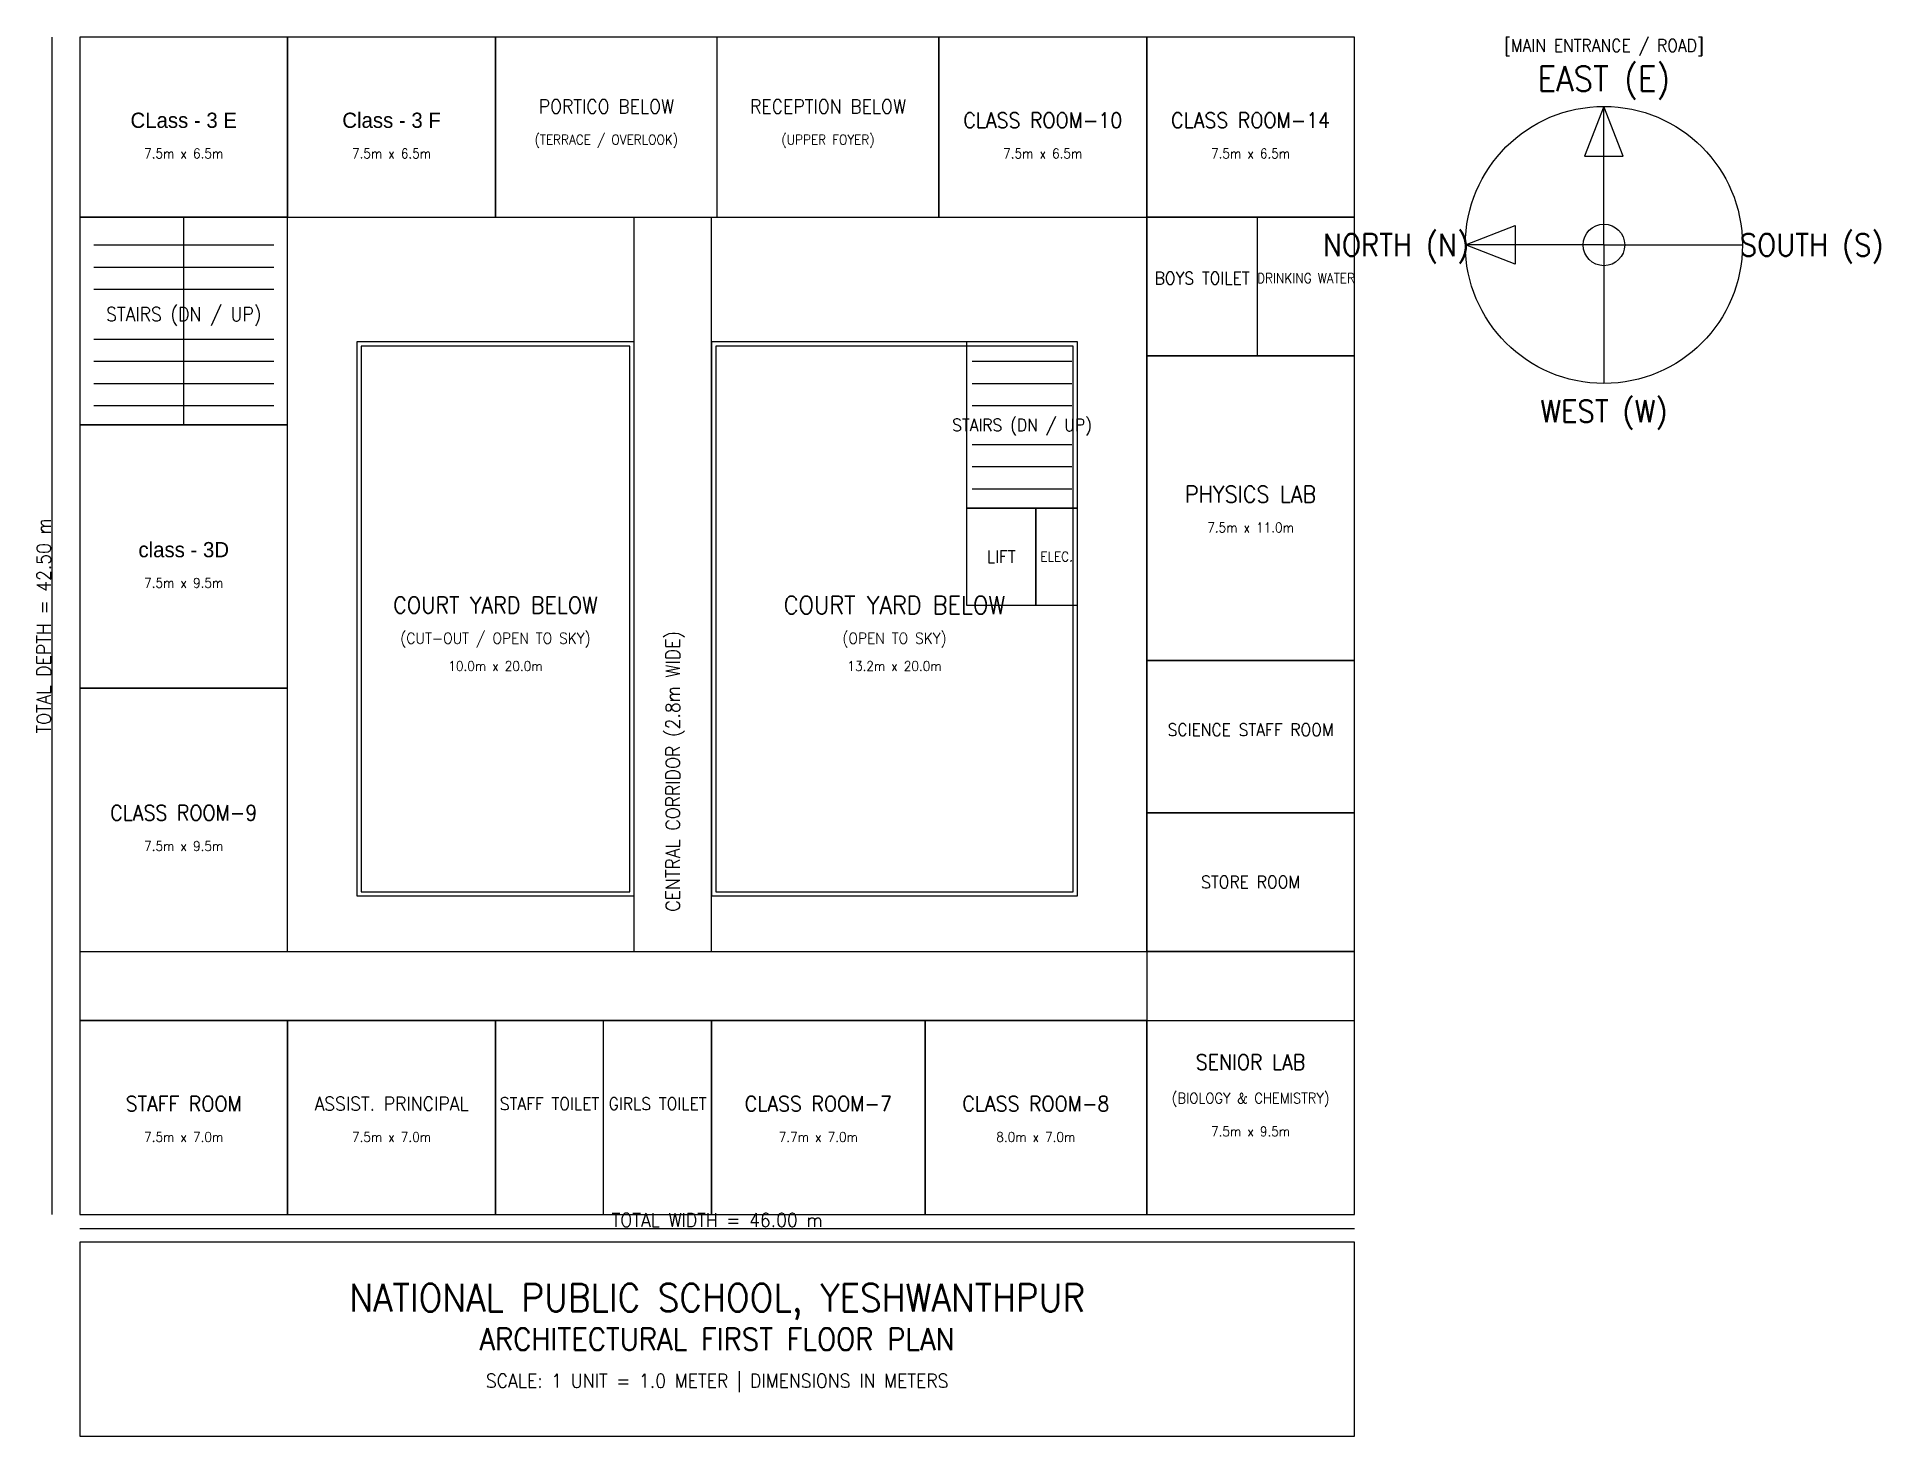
# Model space of a CAD drawing. Header units: metres. Extents: x -1.6 to 65, y -8 to 42.5.
import ezdxf
from ezdxf.enums import TextEntityAlignment as Align

# ---------------------------------------------------------------- set-up
doc = ezdxf.new("R2010")
doc.units = ezdxf.units.M
for name, color, linetype in [('COMPASS', 2, 'CONTINUOUS'), ('COURTYARD_VOID', 3, 'CONTINUOUS'), ('DIMENSIONS', 1, 'CONTINUOUS'), ('RAILINGS', 4, 'CONTINUOUS'), ('ROOM_LABELS', 3, 'CONTINUOUS'), ('STAIRS', 6, 'CONTINUOUS'), ('WALLS_EXTERIOR', 7, 'CONTINUOUS'), ('WALLS_INTERIOR', 4, 'CONTINUOUS')]:
    doc.layers.add(name, color=color, linetype=linetype)
doc.styles.get("Standard").update_dxf_attribs({"font": 'STANDARD'})
doc.styles.add('unicode', font='unicode')

msp = doc.modelspace()

# ---------------------------------------------------------------- linework, layer by layer
at = {"layer": 'COMPASS'}
for q in [(55, 40), (50, 35), (55, 30), (60, 35)]:
    msp.add_line((55, 35), q, dxfattribs=at)
for points in [[(55, 40), (54.3, 38.2), (55.7, 38.2)], [(50, 35), (51.8, 35.7), (51.8, 34.3)]]:
    msp.add_lwpolyline(points, close=True, dxfattribs=at)
for radius in [5, 0.75]:
    msp.add_circle((55, 35), radius, dxfattribs=at)
at = {"layer": 'COURTYARD_VOID'}
for points in [[(10, 11.5), (20, 11.5), (20, 31.5), (10, 31.5)], [(22.8, 11.5), (36, 11.5), (36, 31.5), (22.8, 31.5)]]:
    msp.add_lwpolyline(points, close=True, dxfattribs=at)
at = {"layer": 'DIMENSIONS'}
for p, q in [((-1, 0), (-1, 42.5)), ((0, -0.5), (46, -0.5))]:
    msp.add_line(p, q, dxfattribs=at)
at = {"layer": 'RAILINGS'}
for points in [[(10.15, 11.65), (19.85, 11.65), (19.85, 31.35), (10.15, 31.35)], [(22.95, 11.65), (35.85, 11.65), (35.85, 31.35), (22.95, 31.35)]]:
    msp.add_lwpolyline(points, close=True, dxfattribs=at)
at = {"layer": 'STAIRS'}
for p, q in [((3.75, 28.5), (3.75, 36)), ((0.5, 35), (7, 35)), ((0.5, 34.2), (7, 34.2)), ((0.5, 33.4), (7, 33.4)), ((0.5, 31.6), (7, 31.6)), ((0.5, 30.8), (7, 30.8)), ((32.2, 30.8), (35.8, 30.8)), ((0.5, 30), (7, 30)), ((32.2, 30), (35.8, 30)), ((0.5, 29.2), (7, 29.2)), ((32.2, 29.2), (35.8, 29.2)), ((32.2, 27.8), (35.8, 27.8)), ((32.2, 27), (35.8, 27)), ((32.2, 26.2), (35.8, 26.2))]:
    msp.add_line(p, q, dxfattribs=at)
for points in [[(0, 28.5), (7.5, 28.5), (7.5, 36), (0, 36)], [(32, 25.5), (36, 25.5), (36, 31.5), (32, 31.5)]]:
    msp.add_lwpolyline(points, close=True, dxfattribs=at)
at = {"layer": 'WALLS_EXTERIOR'}
for points in [[(0, 0), (46, 0), (46, 42.5), (0, 42.5)], [(0, -8), (46, -8), (46, -1), (0, -1)]]:
    msp.add_lwpolyline(points, close=True, dxfattribs=at)
at = {"layer": 'WALLS_INTERIOR'}
for p, q in [((23, 36), (23, 42.5)), ((7.5, 9.5), (7.5, 36)), ((20, 9.5), (20, 36)), ((22.8, 9.5), (22.8, 36)), ((38.5, 9.5), (38.5, 36)), ((42.5, 31), (42.5, 36)), ((0, 9.5), (46, 9.5)), ((0, 7), (46, 7)), ((18.9, 0), (18.9, 7))]:
    msp.add_line(p, q, dxfattribs=at)
for points in [[(0, 36), (7.5, 36), (7.5, 42.5), (0, 42.5)], [(7.5, 36), (15, 36), (15, 42.5), (7.5, 42.5)], [(15, 36), (31, 36), (31, 42.5), (15, 42.5)], [(31, 36), (38.5, 36), (38.5, 42.5), (31, 42.5)], [(38.5, 36), (46, 36), (46, 42.5), (38.5, 42.5)], [(38.5, 31), (46, 31), (46, 36), (38.5, 36)], [(38.5, 20), (46, 20), (46, 31), (38.5, 31)], [(0, 19), (7.5, 19), (7.5, 28.5), (0, 28.5)], [(32, 22), (34.5, 22), (34.5, 25.5), (32, 25.5)], [(34.5, 22), (36, 22), (36, 25.5), (34.5, 25.5)], [(38.5, 14.5), (46, 14.5), (46, 20), (38.5, 20)], [(0, 9.5), (7.5, 9.5), (7.5, 19), (0, 19)], [(38.5, 9.5), (46, 9.5), (46, 14.5), (38.5, 14.5)], [(38.5, 0), (46, 0), (46, 9.5), (38.5, 9.5)], [(0, 0), (7.5, 0), (7.5, 7), (0, 7)], [(7.5, 0), (15, 0), (15, 7), (7.5, 7)], [(15, 0), (22.8, 0), (22.8, 7), (15, 7)], [(22.8, 0), (30.5, 0), (30.5, 7), (22.8, 7)], [(30.5, 0), (38.5, 0), (38.5, 7), (30.5, 7)]]:
    msp.add_lwpolyline(points, close=True, dxfattribs=at)

# ---------------------------------------------------------------- texts
at = {"layer": 'COMPASS'}
for s, height, p in [('[MAIN ENTRANCE / ROAD]', 0.45, (55, 42.2)), ('EAST (E)', 0.9, (55, 41)), ('NORTH (N)', 0.8, (47.5, 35)), ('SOUTH (S)', 0.8, (62.5, 35)), ('WEST (W)', 0.8, (55, 29))]:
    msp.add_text(s, height=height, dxfattribs=at).set_placement(p, align=Align.MIDDLE_CENTER)
at = {"layer": 'DIMENSIONS'}
for s, height, p in [('7.5m x 6.5m', 0.35, (3.75, 38.3)), ('7.5m x 6.5m', 0.35, (11.25, 38.3)), ('7.5m x 6.5m', 0.35, (34.75, 38.3)), ('7.5m x 6.5m', 0.35, (42.25, 38.3)), ('7.5m x 11.0m', 0.35, (42.25, 24.8)), ('7.5m x 9.5m', 0.35, (3.75, 22.8)), ('10.0m x 20.0m', 0.35, (15, 19.8)), ('13.2m x 20.0m', 0.35, (29.4, 19.8)), ('7.5m x 9.5m', 0.35, (3.75, 13.3)), ('7.5m x 7.0m', 0.35, (3.75, 2.8)), ('7.5m x 7.0m', 0.35, (11.25, 2.8)), ('7.7m x 7.0m', 0.35, (26.65, 2.8)), ('8.0m x 7.0m', 0.35, (34.5, 2.8)), ('7.5m x 9.5m', 0.35, (42.25, 3)), ('TOTAL WIDTH = 46.00 m', 0.5, (23, -0.2)), ('SCALE: 1 UNIT = 1.0 METER | DIMENSIONS IN METERS', 0.5, (23, -6))]:
    msp.add_text(s, height=height, dxfattribs=at).set_placement(p, align=Align.MIDDLE_CENTER)
msp.add_text('TOTAL DEPTH = 42.50 m', height=0.5, rotation=90, dxfattribs=at).set_placement((-1.3, 21.25), align=Align.MIDDLE_CENTER)
at = {"layer": 'ROOM_LABELS'}
for s, height, p in [('PORTICO BELOW', 0.5, (19, 40)), ('RECEPTION BELOW', 0.5, (27, 40)), ('CLASS ROOM-10', 0.55, (34.75, 39.5)), ('CLASS ROOM-14', 0.55, (42.25, 39.5)), ('(TERRACE / OVERLOOK)', 0.35, (19, 38.8)), ('(UPPER FOYER)', 0.35, (27, 38.8)), ('BOYS TOILET', 0.45, (40.5, 33.8)), ('DRINKING WATER', 0.35, (44.25, 33.8)), ('STAIRS (DN / UP)', 0.5, (3.75, 32.5)), ('STAIRS (DN / UP)', 0.45, (34, 28.5)), ('PHYSICS LAB', 0.6, (42.25, 26)), ('LIFT', 0.45, (33.25, 23.75)), ('ELEC.', 0.35, (35.25, 23.75)), ('COURT YARD BELOW', 0.6, (15, 22)), ('COURT YARD BELOW', 0.65, (29.4, 22)), ('(CUT-OUT / OPEN TO SKY)', 0.4, (15, 20.8)), ('(OPEN TO SKY)', 0.4, (29.4, 20.8)), ('SCIENCE STAFF ROOM', 0.45, (42.25, 17.5)), ('CLASS ROOM-9', 0.55, (3.75, 14.5)), ('STORE ROOM', 0.45, (42.25, 12)), ('SENIOR LAB', 0.55, (42.25, 5.5)), ('STAFF ROOM', 0.55, (3.75, 4)), ('ASSIST. PRINCIPAL', 0.5, (11.25, 4)), ('STAFF TOILET', 0.45, (16.95, 4)), ('GIRLS TOILET', 0.45, (20.85, 4)), ('CLASS ROOM-7', 0.55, (26.65, 4)), ('CLASS ROOM-8', 0.55, (34.5, 4)), ('(BIOLOGY & CHEMISTRY)', 0.38, (42.25, 4.2)), ('NATIONAL PUBLIC SCHOOL, YESHWANTHPUR', 1, (23, -3)), ('ARCHITECTURAL FIRST FLOOR PLAN', 0.8, (23, -4.5))]:
    msp.add_text(s, height=height, dxfattribs=at).set_placement(p, align=Align.MIDDLE_CENTER)
at = {"layer": 'ROOM_LABELS', "style": 'unicode'}
for s, p in [('CLass - 3 E', (3.75, 39.5)), ('Class - 3 F', (11.25, 39.5)), ('class - 3D', (3.75, 24))]:
    msp.add_text(s, height=0.55, dxfattribs=at).set_placement(p, align=Align.MIDDLE_CENTER)
at = {"layer": 'ROOM_LABELS'}
msp.add_text('CENTRAL CORRIDOR (2.8m WIDE)', height=0.5, rotation=90, dxfattribs=at).set_placement((21.4, 16), align=Align.MIDDLE_CENTER)

doc.saveas('drawing.dxf')
